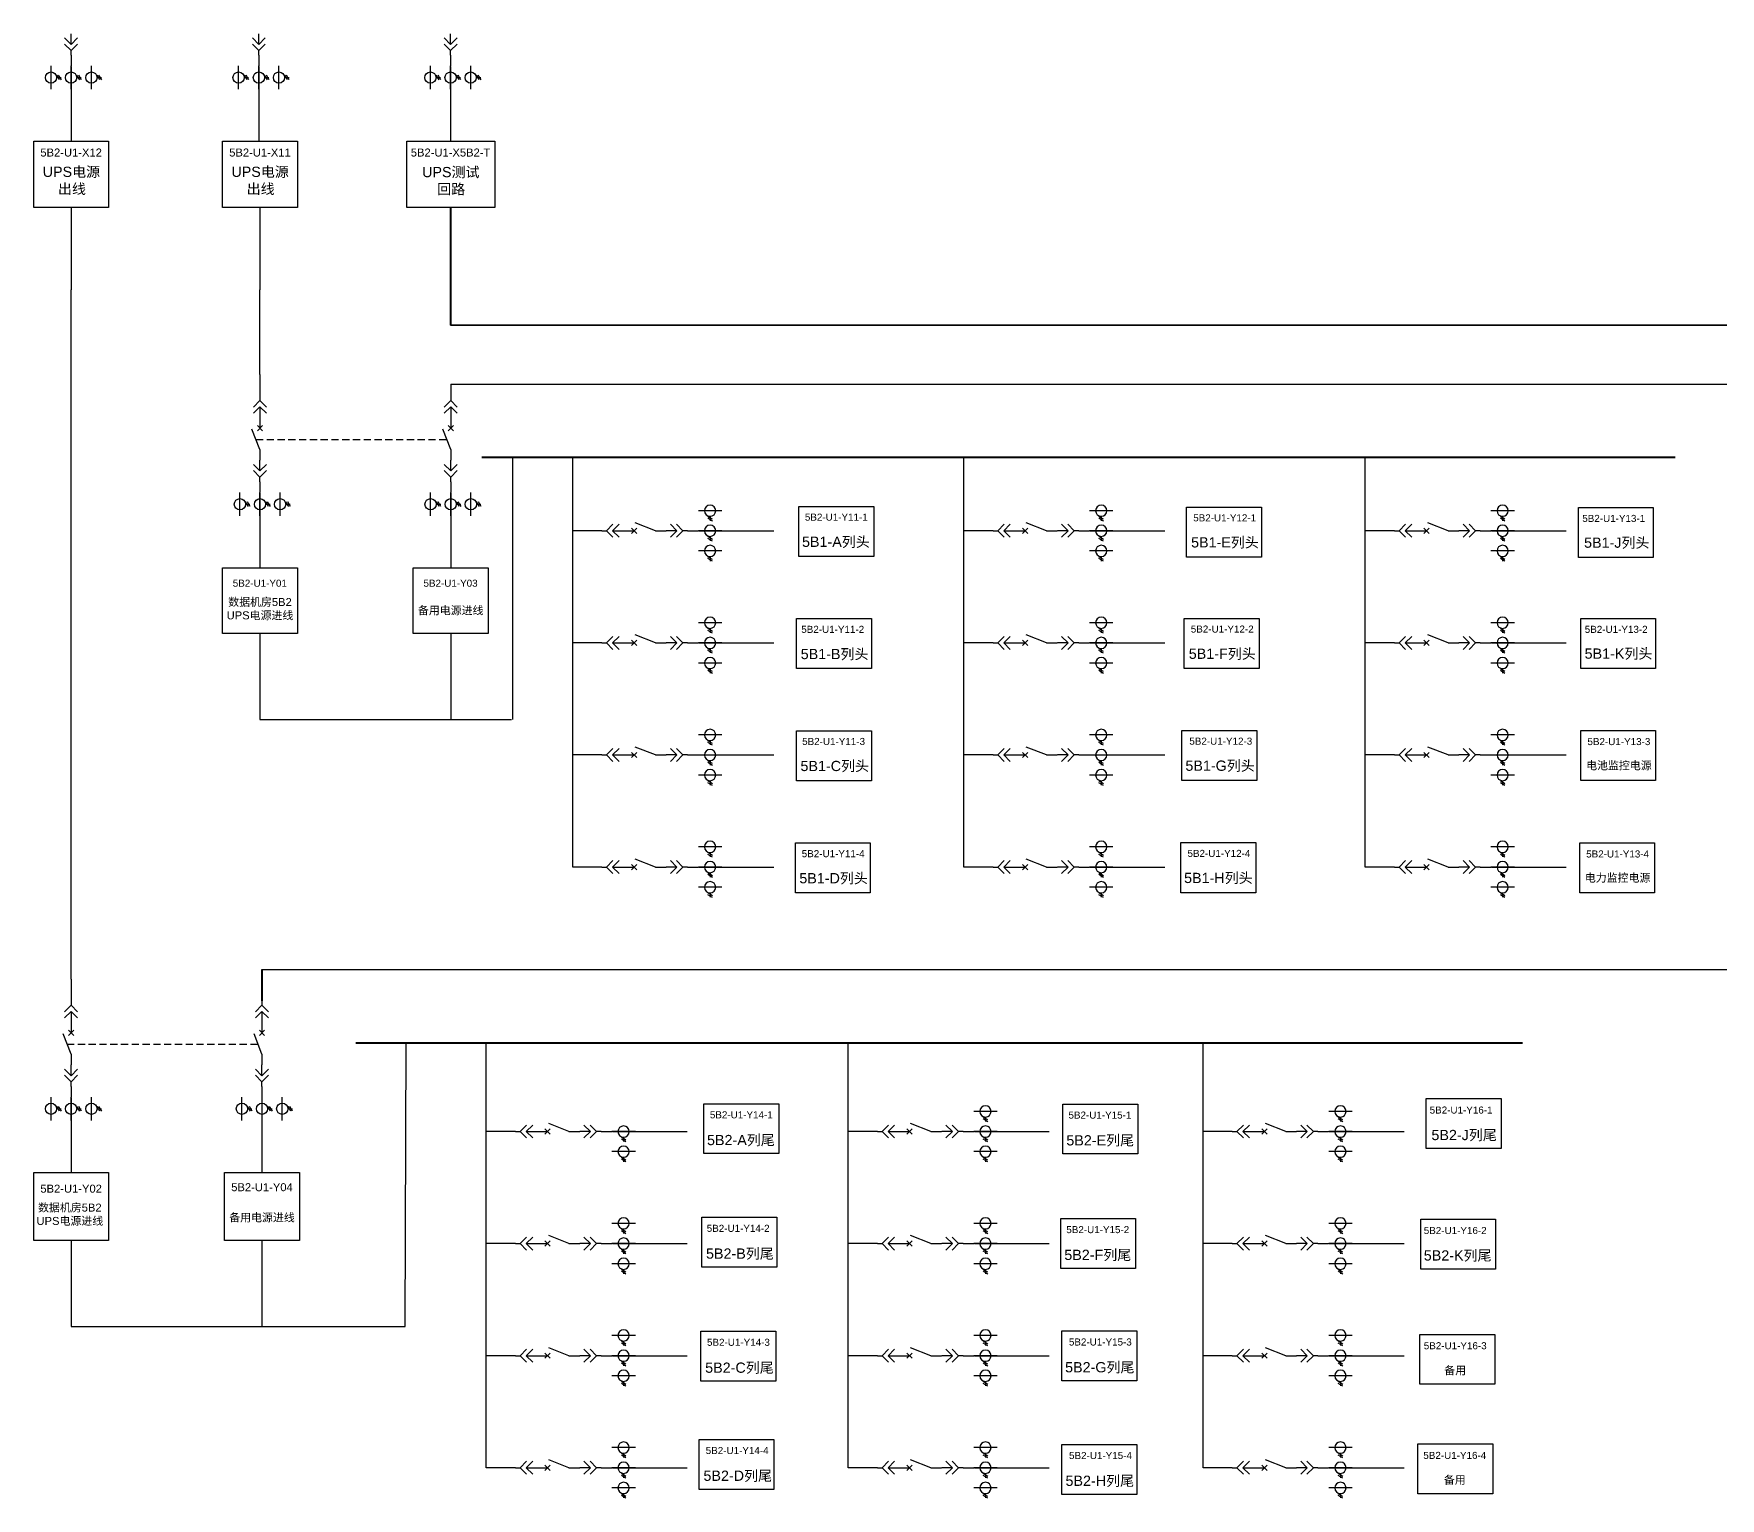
# Model space of a CAD drawing. Header units: metres. Extents: x 110 to 423, y 63 to 293.
# Drawn here: x 168.5 to 285.9, y 69.6 to 171.5 of the extents above; entities that cross this region are included whole.
import ezdxf
from ezdxf.enums import TextEntityAlignment as Align

# ---------------------------------------------------------------- set-up
doc = ezdxf.new("R2010")
doc.units = ezdxf.units.M
doc.header["$MEASUREMENT"] = 0
doc.linetypes.add('HIDDEN', pattern=[0.375, 0.25, -0.125])
doc.layers.get('0').update_dxf_attribs({"linetype": 'CONTINUOUS', "lineweight": 25})
doc.styles.add('Standard_copy2', font='arial.ttf')

# ---------------------------------------------------------------- blocks, each defined once
blk = doc.blocks.new('DYDQAA09')
at = {"color": 0}
blk.add_lwpolyline([(0, 0), (0, -3.5)], dxfattribs=at)
blk.add_lwpolyline([(0, 0), (0, -3.5)], dxfattribs=at)
blk.add_lwpolyline([(0, 0), (0, -3.5)], dxfattribs=at)
blk.add_lwpolyline([(0, 0), (0, -3.5)], dxfattribs=at)
blk.add_lwpolyline([(0, 0), (0, -3.5)], dxfattribs=at)
blk.add_lwpolyline([(0, 0), (0, -3.5)], dxfattribs=at)
blk.add_lwpolyline([(0, 0), (0, -3.5)], dxfattribs=at)
blk.add_lwpolyline([(0, 0), (0, -3.5)], dxfattribs=at)
blk.add_lwpolyline([(0, 0), (0, -3.5)], dxfattribs=at)
blk = doc.blocks.new('DYDQAA03')
at = {"color": 0}
for points in [[(0, 0), (0, -1.5)], [(-2.12, -3.62), (0, -1.5)], [(-2.12, -5.62), (0, -3.5)], [(2.12, -3.62), (0, -1.5)], [(2.12, -5.62), (0, -3.5)], [(0, -3.5), (0, -7)]]:
    blk.add_lwpolyline(points, dxfattribs=at)
blk = doc.blocks.new('DYDQAA05')
at = {"color": 0}
blk.add_lwpolyline([(0, 0), (0, -7)], dxfattribs=at)
blk = doc.blocks.new('A$C03DD39B5')
for p, q in [((417, 475), (283, 392)), ((417, 422), (283, 339)), ((350, 333), (350, 467))]:
    blk.add_line(p, q)
blk.add_lwpolyline([(700, 167), (0, 167)])
blk.add_circle((350, 167), 167)
blk = doc.blocks.new('DYDQ0201')
at = {"color": 0}
for points in [[(0.86, -0.86), (-0.86, 0.86)], [(-0.86, -0.86), (0.86, 0.86)], [(0, -7), (-2.61, -0.37)]]:
    blk.add_lwpolyline(points, dxfattribs=at)
blk = doc.blocks.new('DYDQAA04')
at = {"color": 0}
for points in [[(0, -3.5), (0, 0)], [(-2.12, -1.38), (0, -3.5)], [(-2.12, -3.38), (0, -5.5)], [(2.12, -1.38), (0, -3.5)], [(2.12, -3.38), (0, -5.5)], [(0, -7), (0, -5.5)]]:
    blk.add_lwpolyline(points, dxfattribs=at)

msp = doc.modelspace()

# ---------------------------------------------------------------- linework, layer by layer
for p, q in [((171.15, 169.21, 12810.05), (171.15, 167.57, 12810.05)), ((184.21, 169.21, 12810.05), (184.21, 167.57, 12810.05)), ((197.55, 169.21, 12810.05), (197.55, 167.57, 12810.05)), ((171.15, 167.57, 12810.05), (171.15, 164.01, 12810.05)), ((184.21, 167.57, 12810.05), (184.21, 164.01, 12810.05)), ((197.55, 167.57, 12810.05), (197.55, 164.01, 12810.05)), ((171.15, 159.39, 12810.05), (171.15, 153.67, 12810.05)), ((184.29, 159.39, 12778.56), (184.29, 153.67, 12778.56)), ((171.15, 105.69, 10043.5), (171.15, 153.67, 11426.77)), ((184.29, 147.77, 10012.01), (184.29, 153.67, 11395.29)), ((206.05, 129.1, 29527.47), (206.05, 142.03, 28835.83)), ((233.26, 129.1, 29527.47), (233.26, 142.03, 28835.83)), ((261.19, 129.1, 29527.47), (261.19, 142.03, 28835.83)), ((184.29, 139.53, 12213.22), (184.29, 137.89, 12213.22)), ((184.29, 137.89, 12213.22), (184.29, 134.33, 12213.22)), ((208.08, 136.9, 28144.19), (206.05, 136.9, 28835.83)), ((214.83, 136.9, 30345.41), (216.47, 136.9, 30345.41)), ((216.47, 136.9, 30345.41), (220.04, 136.9, 30345.41)), ((235.3, 136.9, 28144.19), (233.26, 136.9, 28835.83)), ((242.05, 136.9, 30345.41), (243.69, 136.9, 30345.41)), ((243.69, 136.9, 30345.41), (247.25, 136.9, 30345.41)), ((263.23, 136.9, 28144.19), (261.19, 136.9, 28835.83)), ((269.98, 136.9, 30345.41), (271.62, 136.9, 30345.41)), ((271.62, 136.9, 30345.41), (275.18, 136.9, 30345.41)), ((184.29, 129.75, 12213.22), (184.29, 123.77, 12684.77)), ((206.05, 121.3, 30219.11), (206.05, 129.1, 29527.47)), ((208.08, 129.1, 29527.47), (206.05, 129.1, 29527.47)), ((214.83, 129.1, 31728.68), (216.47, 129.1, 31728.68)), ((216.47, 129.1, 31728.68), (220.04, 129.1, 31728.68)), ((233.26, 121.3, 30219.11), (233.26, 129.1, 29527.47)), ((235.3, 129.1, 29527.47), (233.26, 129.1, 29527.47)), ((242.05, 129.1, 31728.68), (243.69, 129.1, 31728.68)), ((243.69, 129.1, 31728.68), (247.25, 129.1, 31728.68)), ((263.23, 129.1, 29527.47), (261.19, 129.1, 29527.47)), ((261.19, 121.3, 30219.11), (261.19, 129.1, 29527.47)), ((269.98, 129.1, 31728.68), (271.62, 129.1, 31728.68)), ((271.62, 129.1, 31728.68), (275.18, 129.1, 31728.68)), ((206.05, 113.5, 30910.75), (206.05, 121.3, 30219.11)), ((208.08, 121.3, 30219.11), (206.05, 121.3, 30219.11)), ((214.83, 121.3, 32420.32), (216.47, 121.3, 32420.32)), ((216.47, 121.3, 32420.32), (220.04, 121.3, 32420.32)), ((235.3, 121.3, 30219.11), (233.26, 121.3, 30219.11)), ((233.26, 113.5, 30910.75), (233.26, 121.3, 30219.11)), ((242.05, 121.3, 32420.32), (243.69, 121.3, 32420.32)), ((243.69, 121.3, 32420.32), (247.25, 121.3, 32420.32)), ((261.19, 113.5, 30910.75), (261.19, 121.3, 30219.11)), ((263.23, 121.3, 30219.11), (261.19, 121.3, 30219.11)), ((269.98, 121.3, 32420.32), (271.62, 121.3, 32420.32)), ((271.62, 121.3, 32420.32), (275.18, 121.3, 32420.32)), ((208.08, 113.5, 30910.75), (206.05, 113.5, 30910.75)), ((214.83, 113.5, 33111.96), (216.47, 113.5, 33111.96)), ((216.47, 113.5, 33111.96), (220.04, 113.5, 33111.96)), ((235.3, 113.5, 30910.75), (233.26, 113.5, 30910.75)), ((242.05, 113.5, 33111.96), (243.69, 113.5, 33111.96)), ((243.69, 113.5, 33111.96), (247.25, 113.5, 33111.96)), ((263.23, 113.5, 30910.75), (261.19, 113.5, 30910.75)), ((269.98, 113.5, 33111.96), (271.62, 113.5, 33111.96)), ((271.62, 113.5, 33111.96), (275.18, 113.5, 33111.96)), ((200.03, 87.3, 29527.47), (200.03, 101.27, 28835.83)), ((225.21, 87.3, 5323.86), (225.21, 101.27, 28835.83)), ((249.91, 87.3, 5323.86), (249.91, 101.27, 28835.83)), ((171.15, 97.45, 12244.71), (171.15, 95.81, 12244.71)), ((171.15, 95.81, 12244.71), (171.15, 92.25, 12244.71)), ((202.07, 95.1, 28144.19), (200.03, 95.1, 28835.83)), ((208.82, 95.1, 30345.41), (210.46, 95.1, 30345.41)), ((210.46, 95.1, 30345.41), (214.02, 95.1, 30345.41)), ((227.25, 95.1, 3940.58), (225.21, 95.1, 4632.22)), ((234, 95.1, 6141.8), (235.63, 95.1, 6141.8)), ((235.63, 95.1, 6141.8), (239.2, 95.1, 6141.8)), ((251.94, 95.1, 3940.58), (249.91, 95.1, 4632.22)), ((258.69, 95.1, 6141.8), (260.33, 95.1, 6141.8)), ((260.33, 95.1, 6141.8), (263.9, 95.1, 6141.8)), ((171.15, 87.51, 12244.71), (171.15, 81.52, 12716.26)), ((200.03, 79.5, 30219.11), (200.03, 87.3, 29527.47)), ((202.07, 87.3, 29527.47), (200.03, 87.3, 29527.47)), ((208.82, 87.3, 31728.68), (210.46, 87.3, 31728.68)), ((210.46, 87.3, 31728.68), (214.02, 87.3, 31728.68)), ((225.21, 79.5, 6015.5), (225.21, 87.3, 5323.86)), ((227.25, 87.3, 5323.86), (225.21, 87.3, 5323.86)), ((234, 87.3, 7525.07), (235.63, 87.3, 7525.07)), ((235.63, 87.3, 7525.07), (239.2, 87.3, 7525.07)), ((249.91, 79.5, 6015.5), (249.91, 87.3, 5323.86)), ((251.94, 87.3, 5323.86), (249.91, 87.3, 5323.86)), ((258.69, 87.3, 7525.07), (260.33, 87.3, 7525.07)), ((260.33, 87.3, 7525.07), (263.9, 87.3, 7525.07)), ((202.07, 79.5, 30219.11), (200.03, 79.5, 30219.11)), ((200.03, 71.7, 30910.75), (200.03, 79.5, 30219.11)), ((208.82, 79.5, 32420.32), (210.46, 79.5, 32420.32)), ((210.46, 79.5, 32420.32), (214.02, 79.5, 32420.32)), ((227.25, 79.5, 6015.5), (225.21, 79.5, 6015.5)), ((225.21, 71.7, 6707.13), (225.21, 79.5, 6015.5)), ((234, 79.5, 8216.71), (235.63, 79.5, 8216.71)), ((235.63, 79.5, 8216.71), (239.2, 79.5, 8216.71)), ((249.91, 71.7, 6707.13), (249.91, 79.5, 6015.5)), ((251.94, 79.5, 6015.5), (249.91, 79.5, 6015.5)), ((258.69, 79.5, 8216.71), (260.33, 79.5, 8216.71)), ((260.33, 79.5, 8216.71), (263.9, 79.5, 8216.71)), ((202.07, 71.7, 30910.75), (200.03, 71.7, 30910.75)), ((208.82, 71.7, 33111.96), (210.46, 71.7, 33111.96)), ((210.46, 71.7, 33111.96), (214.02, 71.7, 33111.96)), ((227.25, 71.7, 6707.13), (225.21, 71.7, 6707.13)), ((234, 71.7, 8908.35), (235.63, 71.7, 8908.35)), ((235.63, 71.7, 8908.35), (239.2, 71.7, 8908.35)), ((251.94, 71.7, 6707.13), (249.91, 71.7, 6707.13)), ((258.69, 71.7, 8908.35), (260.33, 71.7, 8908.35)), ((260.33, 71.7, 8908.35), (263.9, 71.7, 8908.35))]:
    msp.add_line(p, q)
at = {"color": 1, "lineweight": 40}
for p, q in [((197.55, 159.39, 12777.54), (197.55, 151.2, 10702.63)), ((199.72, 142.03, 28835.83), (282.76, 142.03, 28835.83)), ((190.95, 101.27, 28835.83), (272.14, 101.27, 28835.83))]:
    msp.add_line(p, q, dxfattribs=at)
at = {"color": 1, "lineweight": 35}
msp.add_line((197.55, 151.2, 10702.63), (417.13, 151.2, 10702.63), dxfattribs=at)
at = {"color": 5, "lineweight": 30}
for p, q in [((197.56, 147.11, 8989.78), (336.91, 147.11, -1949.65)), ((184.43, 106.38, 8911.79), (294.3, 106.38, -12338.18))]:
    msp.add_line(p, q, dxfattribs=at)
at = {"color": 5}
for p, q in [((197.56, 147.11, 7967.55), (197.56, 146.28, 10012.01)), ((197.56, 139.53, 12213.22), (197.56, 137.89, 12213.22)), ((197.56, 137.89, 12213.22), (197.56, 134.33, 12213.22)), ((197.56, 129.75, 12213.22), (197.56, 123.77, 12684.77)), ((184.43, 97.45, 13849.1), (184.43, 95.81, 13849.1)), ((184.43, 95.81, 13849.1), (184.43, 92.25, 13849.1)), ((184.43, 87.51, 13849.1), (184.43, 81.52, 14320.65))]:
    msp.add_line(p, q, dxfattribs=at)
at = {"linetype": 'HIDDEN', "ltscale": 2}
for p, q in [((184.01, 143.26, 10012.01), (197.29, 143.26, 10012.01)), ((170.87, 101.18, 11647.89), (184.16, 101.18, 11647.89))]:
    msp.add_line(p, q, dxfattribs=at)
at = {"lineweight": -3}
for p, q in [((201.88, 123.77, 12684.77), (201.88, 142.03, 28835.83)), ((184.29, 123.77, 12684.77), (201.8, 123.77, 12684.77)), ((194.39, 81.52, 12716.26), (194.47, 101.27, 28835.83)), ((171.15, 81.52, 12716.26), (194.39, 81.52, 12716.26))]:
    msp.add_line(p, q, dxfattribs=at)
at = {"color": 5, "lineweight": 40}
msp.add_line((184.43, 106.38, 8911.79), (184.43, 104.2, 11647.89), dxfattribs=at)
for points, elevation in [([(168.55, 164.01), (173.76, 164.01), (173.76, 159.39), (168.55, 159.39)], 12810.05), ([(181.68, 164.01), (186.89, 164.01), (186.89, 159.39), (181.68, 159.39)], 12778.56), ([(221.78, 138.59), (226.99, 138.59), (226.99, 135.12), (221.78, 135.12)], 47754.48), ([(248.76, 138.55), (253.97, 138.55), (253.97, 135.07), (248.76, 135.07)], 47754.48), ([(276.03, 138.53), (281.23, 138.53), (281.23, 135.05), (276.03, 135.05)], 47754.48), ([(181.68, 134.33), (186.89, 134.33), (186.89, 129.75), (181.68, 129.75)], 12213.22), ([(221.63, 130.79), (226.84, 130.79), (226.84, 127.31), (221.63, 127.31)], 47754.48), ([(248.6, 130.81), (253.81, 130.81), (253.81, 127.33), (248.6, 127.33)], 47754.48), ([(276.18, 130.81), (281.39, 130.81), (281.39, 127.33), (276.18, 127.33)], 47754.48), ([(221.63, 122.99), (226.84, 122.99), (226.84, 119.51), (221.63, 119.51)], 47754.48), ([(248.44, 123.01), (253.65, 123.01), (253.65, 119.53), (248.44, 119.53)], 47754.48), ([(276.18, 123.01), (281.39, 123.01), (281.39, 119.53), (276.18, 119.53)], 47754.48), ([(221.54, 115.18), (226.75, 115.18), (226.75, 111.7), (221.54, 111.7)], 47754.48), ([(248.36, 115.2), (253.57, 115.2), (253.57, 111.72), (248.36, 111.72)], 47754.48), ([(276.11, 115.18), (281.32, 115.18), (281.32, 111.7), (276.11, 111.7)], 47754.48), ([(215.17, 97.03), (220.38, 97.03), (220.38, 93.56), (215.17, 93.56)], 6110.31), ([(240.15, 97.01), (245.36, 97.01), (245.36, 93.54), (240.15, 93.54)], 44986.89), ([(265.44, 97.39), (270.65, 97.39), (270.65, 93.91), (265.44, 93.91)], 44986.89), ([(168.55, 92.25), (173.76, 92.25), (173.76, 87.51), (168.55, 87.51)], 12244.71), ([(215.03, 89.13), (220.24, 89.13), (220.24, 85.66), (215.03, 85.66)], 6110.31), ([(240, 89.04), (245.21, 89.04), (245.21, 85.57), (240, 85.57)], 44986.89), ([(265.06, 89.01), (270.26, 89.01), (270.26, 85.53), (265.06, 85.53)], 44986.89), ([(214.96, 81.2), (220.17, 81.2), (220.17, 77.72), (214.96, 77.72)], 44986.89), ([(240.08, 81.22), (245.29, 81.22), (245.29, 77.74), (240.08, 77.74)], 44986.89), ([(265, 80.98), (270.21, 80.98), (270.21, 77.51), (265, 77.51)], 44986.89), ([(214.85, 73.67), (220.05, 73.67), (220.05, 70.19), (214.85, 70.19)], 44986.89), ([(240.08, 73.32), (245.29, 73.32), (245.29, 69.85), (240.08, 69.85)], 44986.89), ([(264.85, 73.36), (270.06, 73.36), (270.06, 69.88), (264.85, 69.88)], 44986.89)]:
    msp.add_lwpolyline(points, close=True, dxfattribs=dict(elevation=elevation))
at = {"color": 1, "elevation": 12777.54}
msp.add_lwpolyline([(194.51, 164.01), (200.63, 164.01), (200.63, 159.39), (194.51, 159.39)], close=True, dxfattribs=at)
at = {"color": 5}
for points, elevation in [([(194.95, 134.33), (200.16, 134.33), (200.16, 129.75), (194.95, 129.75)], 12213.22), ([(181.83, 92.25), (187.04, 92.25), (187.04, 87.51), (181.83, 87.51)], 13849.1)]:
    msp.add_lwpolyline(points, close=True, dxfattribs=dict(at, elevation=elevation))

# ---------------------------------------------------------------- block references
at = {"xscale": 0.2128954749704126, "yscale": 0.2128954749704126, "zscale": 0.2128954749704126}
for name, p in [('DYDQAA04', (171.15, 171.49, 10608.84)), ('DYDQAA04', (184.21, 171.49, 10608.84)), ('DYDQAA04', (197.55, 171.49, 10608.84)), ('DYDQAA09', (171.15, 170, 10608.84)), ('DYDQAA09', (184.21, 170, 10608.84)), ('DYDQAA09', (197.55, 170, 10608.84)), ('DYDQAA05', (184.29, 147.77, 10012.01)), ('DYDQAA03', (184.29, 146.28, 10012.01)), ('DYDQAA09', (184.29, 144.79, 10012.01)), ('DYDQ0201', (184.29, 144.05, 10012.01)), ('DYDQAA09', (184.29, 142.56, 10012.01)), ('DYDQAA04', (184.29, 141.81, 10012.01)), ('DYDQAA09', (184.29, 140.32, 10012.01)), ('DYDQAA05', (171.15, 105.69, 10043.5)), ('DYDQAA03', (171.15, 104.2, 10043.5)), ('DYDQ0201', (171.15, 101.97, 10043.5)), ('DYDQAA09', (171.15, 102.71, 10043.5)), ('DYDQAA09', (171.15, 100.48, 10043.5)), ('DYDQAA04', (171.15, 99.73, 10043.5)), ('DYDQAA09', (171.15, 98.24, 10043.5))]:
    msp.add_blockref(name, p, dxfattribs=at)
for name, p, xscale, yscale, zscale, rotation in [('A$C03DD39B5', (169.36, 169.26, 12810.05), 0.002338875, 0.002338875, 0.002338875, 270), ('A$C03DD39B5', (170.76, 169.26, 12810.05), 0.002338875, 0.002338875, 0.002338875, 270), ('A$C03DD39B5', (172.17, 169.26, 12810.05), 0.002338875, 0.002338875, 0.002338875, 270), ('A$C03DD39B5', (182.41, 169.26, 12810.05), 0.002338875, 0.002338875, 0.002338875, 270), ('A$C03DD39B5', (183.82, 169.26, 12810.05), 0.002338875, 0.002338875, 0.002338875, 270), ('A$C03DD39B5', (185.22, 169.26, 12810.05), 0.002338875, 0.002338875, 0.002338875, 270), ('A$C03DD39B5', (195.76, 169.26, 12810.05), 0.002338875, 0.002338875, 0.002338875, 270), ('A$C03DD39B5', (197.16, 169.26, 12810.05), 0.002338875, 0.002338875, 0.002338875, 270), ('A$C03DD39B5', (198.56, 169.26, 12810.05), 0.002338875, 0.002338875, 0.002338875, 270), ('A$C03DD39B5', (182.5, 139.57, 12213.22), 0.002338875, 0.002338875, 0.002338875, 270), ('A$C03DD39B5', (183.9, 139.57, 12213.22), 0.002338875, 0.002338875, 0.002338875, 270), ('A$C03DD39B5', (185.3, 139.57, 12213.22), 0.002338875, 0.002338875, 0.002338875, 270), ('A$C03DD39B5', (214.79, 138.69, 30345.41), -0.002338875, 0.002338875, 0.002338875, 180), ('A$C03DD39B5', (242, 138.69, 30345.41), -0.002338875, 0.002338875, 0.002338875, 180), ('A$C03DD39B5', (269.93, 138.69, 30345.41), -0.002338875, 0.002338875, 0.002338875, 180), ('DYDQAA03', (208.08, 136.9, 28144.19), -0.2128954749704126, 0.2128954749704126, 0.2128954749704126, 90), ('DYDQ0201', (210.32, 136.9, 28144.19), -0.2128954749704126, 0.2128954749704126, 0.2128954749704126, 90), ('DYDQAA04', (212.55, 136.9, 28144.19), -0.2128954749704126, 0.2128954749704126, 0.2128954749704126, 90), ('DYDQAA03', (235.3, 136.9, 28144.19), -0.2128954749704126, 0.2128954749704126, 0.2128954749704126, 90), ('DYDQ0201', (237.53, 136.9, 28144.19), -0.2128954749704126, 0.2128954749704126, 0.2128954749704126, 90), ('DYDQAA04', (239.77, 136.9, 28144.19), -0.2128954749704126, 0.2128954749704126, 0.2128954749704126, 90), ('DYDQAA03', (263.23, 136.9, 28144.19), -0.2128954749704126, 0.2128954749704126, 0.2128954749704126, 90), ('DYDQ0201', (265.46, 136.9, 28144.19), -0.2128954749704126, 0.2128954749704126, 0.2128954749704126, 90), ('DYDQAA04', (267.7, 136.9, 28144.19), -0.2128954749704126, 0.2128954749704126, 0.2128954749704126, 90), ('DYDQAA09', (209.57, 136.9, 28144.19), -0.2128954749704126, 0.2128954749704126, 0.2128954749704126, 90), ('DYDQAA09', (211.81, 136.9, 28144.19), -0.2128954749704126, 0.2128954749704126, 0.2128954749704126, 90), ('DYDQAA09', (214.04, 136.9, 28144.19), -0.2128954749704126, 0.2128954749704126, 0.2128954749704126, 90), ('A$C03DD39B5', (214.79, 137.29, 30345.41), -0.002338875, 0.002338875, 0.002338875, 180), ('DYDQAA09', (236.79, 136.9, 28144.19), -0.2128954749704126, 0.2128954749704126, 0.2128954749704126, 90), ('DYDQAA09', (239.02, 136.9, 28144.19), -0.2128954749704126, 0.2128954749704126, 0.2128954749704126, 90), ('DYDQAA09', (241.26, 136.9, 28144.19), -0.2128954749704126, 0.2128954749704126, 0.2128954749704126, 90), ('A$C03DD39B5', (242, 137.29, 30345.41), -0.002338875, 0.002338875, 0.002338875, 180), ('DYDQAA09', (264.72, 136.9, 28144.19), -0.2128954749704126, 0.2128954749704126, 0.2128954749704126, 90), ('DYDQAA09', (266.95, 136.9, 28144.19), -0.2128954749704126, 0.2128954749704126, 0.2128954749704126, 90), ('DYDQAA09', (269.19, 136.9, 28144.19), -0.2128954749704126, 0.2128954749704126, 0.2128954749704126, 90), ('A$C03DD39B5', (269.93, 137.29, 30345.41), -0.002338875, 0.002338875, 0.002338875, 180), ('A$C03DD39B5', (214.79, 135.89, 30345.41), -0.002338875, 0.002338875, 0.002338875, 180), ('A$C03DD39B5', (242, 135.89, 30345.41), -0.002338875, 0.002338875, 0.002338875, 180), ('A$C03DD39B5', (269.93, 135.89, 30345.41), -0.002338875, 0.002338875, 0.002338875, 180), ('A$C03DD39B5', (214.79, 130.89, 31728.68), -0.002338875, 0.002338875, 0.002338875, 180), ('A$C03DD39B5', (242, 130.89, 31728.68), -0.002338875, 0.002338875, 0.002338875, 180), ('A$C03DD39B5', (269.93, 130.89, 31728.68), -0.002338875, 0.002338875, 0.002338875, 180), ('DYDQAA03', (208.08, 129.1, 29527.47), -0.2128954749704126, 0.2128954749704126, 0.2128954749704126, 90), ('DYDQAA09', (209.57, 129.1, 29527.47), -0.2128954749704126, 0.2128954749704126, 0.2128954749704126, 90), ('DYDQ0201', (210.32, 129.1, 29527.47), -0.2128954749704126, 0.2128954749704126, 0.2128954749704126, 90), ('DYDQAA09', (211.81, 129.1, 29527.47), -0.2128954749704126, 0.2128954749704126, 0.2128954749704126, 90), ('DYDQAA04', (212.55, 129.1, 29527.47), -0.2128954749704126, 0.2128954749704126, 0.2128954749704126, 90), ('DYDQAA09', (214.04, 129.1, 29527.47), -0.2128954749704126, 0.2128954749704126, 0.2128954749704126, 90), ('A$C03DD39B5', (214.79, 129.49, 31728.68), -0.002338875, 0.002338875, 0.002338875, 180), ('DYDQAA03', (235.3, 129.1, 29527.47), -0.2128954749704126, 0.2128954749704126, 0.2128954749704126, 90), ('DYDQAA09', (236.79, 129.1, 29527.47), -0.2128954749704126, 0.2128954749704126, 0.2128954749704126, 90), ('DYDQ0201', (237.53, 129.1, 29527.47), -0.2128954749704126, 0.2128954749704126, 0.2128954749704126, 90), ('DYDQAA09', (239.02, 129.1, 29527.47), -0.2128954749704126, 0.2128954749704126, 0.2128954749704126, 90), ('DYDQAA04', (239.77, 129.1, 29527.47), -0.2128954749704126, 0.2128954749704126, 0.2128954749704126, 90), ('DYDQAA09', (241.26, 129.1, 29527.47), -0.2128954749704126, 0.2128954749704126, 0.2128954749704126, 90), ('A$C03DD39B5', (242, 129.49, 31728.68), -0.002338875, 0.002338875, 0.002338875, 180), ('DYDQAA03', (263.23, 129.1, 29527.47), -0.2128954749704126, 0.2128954749704126, 0.2128954749704126, 90), ('DYDQAA09', (264.72, 129.1, 29527.47), -0.2128954749704126, 0.2128954749704126, 0.2128954749704126, 90), ('DYDQ0201', (265.46, 129.1, 29527.47), -0.2128954749704126, 0.2128954749704126, 0.2128954749704126, 90), ('DYDQAA09', (266.95, 129.1, 29527.47), -0.2128954749704126, 0.2128954749704126, 0.2128954749704126, 90), ('DYDQAA04', (267.7, 129.1, 29527.47), -0.2128954749704126, 0.2128954749704126, 0.2128954749704126, 90), ('DYDQAA09', (269.19, 129.1, 29527.47), -0.2128954749704126, 0.2128954749704126, 0.2128954749704126, 90), ('A$C03DD39B5', (269.93, 129.49, 31728.68), -0.002338875, 0.002338875, 0.002338875, 180), ('A$C03DD39B5', (214.79, 128.09, 31728.68), -0.002338875, 0.002338875, 0.002338875, 180), ('A$C03DD39B5', (242, 128.09, 31728.68), -0.002338875, 0.002338875, 0.002338875, 180), ('A$C03DD39B5', (269.93, 128.09, 31728.68), -0.002338875, 0.002338875, 0.002338875, 180), ('A$C03DD39B5', (214.79, 123.09, 32420.32), -0.002338875, 0.002338875, 0.002338875, 180), ('A$C03DD39B5', (242, 123.09, 32420.32), -0.002338875, 0.002338875, 0.002338875, 180), ('A$C03DD39B5', (269.93, 123.09, 32420.32), -0.002338875, 0.002338875, 0.002338875, 180), ('DYDQAA03', (208.08, 121.3, 30219.11), -0.2128954749704126, 0.2128954749704126, 0.2128954749704126, 90), ('DYDQAA09', (209.57, 121.3, 30219.11), -0.2128954749704126, 0.2128954749704126, 0.2128954749704126, 90), ('DYDQ0201', (210.32, 121.3, 30219.11), -0.2128954749704126, 0.2128954749704126, 0.2128954749704126, 90), ('DYDQAA09', (211.81, 121.3, 30219.11), -0.2128954749704126, 0.2128954749704126, 0.2128954749704126, 90), ('DYDQAA04', (212.55, 121.3, 30219.11), -0.2128954749704126, 0.2128954749704126, 0.2128954749704126, 90), ('DYDQAA09', (214.04, 121.3, 30219.11), -0.2128954749704126, 0.2128954749704126, 0.2128954749704126, 90), ('A$C03DD39B5', (214.79, 121.69, 32420.32), -0.002338875, 0.002338875, 0.002338875, 180), ('DYDQAA03', (235.3, 121.3, 30219.11), -0.2128954749704126, 0.2128954749704126, 0.2128954749704126, 90), ('DYDQAA09', (236.79, 121.3, 30219.11), -0.2128954749704126, 0.2128954749704126, 0.2128954749704126, 90), ('DYDQ0201', (237.53, 121.3, 30219.11), -0.2128954749704126, 0.2128954749704126, 0.2128954749704126, 90), ('DYDQAA09', (239.02, 121.3, 30219.11), -0.2128954749704126, 0.2128954749704126, 0.2128954749704126, 90), ('DYDQAA04', (239.77, 121.3, 30219.11), -0.2128954749704126, 0.2128954749704126, 0.2128954749704126, 90), ('DYDQAA09', (241.26, 121.3, 30219.11), -0.2128954749704126, 0.2128954749704126, 0.2128954749704126, 90), ('A$C03DD39B5', (242, 121.69, 32420.32), -0.002338875, 0.002338875, 0.002338875, 180), ('DYDQAA03', (263.23, 121.3, 30219.11), -0.2128954749704126, 0.2128954749704126, 0.2128954749704126, 90), ('DYDQAA09', (264.72, 121.3, 30219.11), -0.2128954749704126, 0.2128954749704126, 0.2128954749704126, 90), ('DYDQ0201', (265.46, 121.3, 30219.11), -0.2128954749704126, 0.2128954749704126, 0.2128954749704126, 90), ('DYDQAA09', (266.95, 121.3, 30219.11), -0.2128954749704126, 0.2128954749704126, 0.2128954749704126, 90), ('DYDQAA04', (267.7, 121.3, 30219.11), -0.2128954749704126, 0.2128954749704126, 0.2128954749704126, 90), ('DYDQAA09', (269.19, 121.3, 30219.11), -0.2128954749704126, 0.2128954749704126, 0.2128954749704126, 90), ('A$C03DD39B5', (269.93, 121.69, 32420.32), -0.002338875, 0.002338875, 0.002338875, 180), ('A$C03DD39B5', (214.79, 120.29, 32420.32), -0.002338875, 0.002338875, 0.002338875, 180), ('A$C03DD39B5', (242, 120.29, 32420.32), -0.002338875, 0.002338875, 0.002338875, 180), ('A$C03DD39B5', (269.93, 120.29, 32420.32), -0.002338875, 0.002338875, 0.002338875, 180), ('A$C03DD39B5', (214.79, 115.3, 33111.96), -0.002338875, 0.002338875, 0.002338875, 180), ('A$C03DD39B5', (242, 115.3, 33111.96), -0.002338875, 0.002338875, 0.002338875, 180), ('A$C03DD39B5', (269.93, 115.3, 33111.96), -0.002338875, 0.002338875, 0.002338875, 180), ('DYDQAA03', (208.08, 113.5, 30910.75), -0.2128954749704126, 0.2128954749704126, 0.2128954749704126, 90), ('DYDQ0201', (210.32, 113.5, 30910.75), -0.2128954749704126, 0.2128954749704126, 0.2128954749704126, 90), ('DYDQAA04', (212.55, 113.5, 30910.75), -0.2128954749704126, 0.2128954749704126, 0.2128954749704126, 90), ('A$C03DD39B5', (214.79, 113.89, 33111.96), -0.002338875, 0.002338875, 0.002338875, 180), ('DYDQAA03', (235.3, 113.5, 30910.75), -0.2128954749704126, 0.2128954749704126, 0.2128954749704126, 90), ('DYDQ0201', (237.53, 113.5, 30910.75), -0.2128954749704126, 0.2128954749704126, 0.2128954749704126, 90), ('DYDQAA04', (239.77, 113.5, 30910.75), -0.2128954749704126, 0.2128954749704126, 0.2128954749704126, 90), ('A$C03DD39B5', (242, 113.89, 33111.96), -0.002338875, 0.002338875, 0.002338875, 180), ('DYDQAA03', (263.23, 113.5, 30910.75), -0.2128954749704126, 0.2128954749704126, 0.2128954749704126, 90), ('DYDQ0201', (265.46, 113.5, 30910.75), -0.2128954749704126, 0.2128954749704126, 0.2128954749704126, 90), ('DYDQAA04', (267.7, 113.5, 30910.75), -0.2128954749704126, 0.2128954749704126, 0.2128954749704126, 90), ('A$C03DD39B5', (269.93, 113.89, 33111.96), -0.002338875, 0.002338875, 0.002338875, 180), ('DYDQAA09', (209.57, 113.5, 30910.75), -0.2128954749704126, 0.2128954749704126, 0.2128954749704126, 90), ('DYDQAA09', (211.81, 113.5, 30910.75), -0.2128954749704126, 0.2128954749704126, 0.2128954749704126, 90), ('DYDQAA09', (214.04, 113.5, 30910.75), -0.2128954749704126, 0.2128954749704126, 0.2128954749704126, 90), ('DYDQAA09', (236.79, 113.5, 30910.75), -0.2128954749704126, 0.2128954749704126, 0.2128954749704126, 90), ('DYDQAA09', (239.02, 113.5, 30910.75), -0.2128954749704126, 0.2128954749704126, 0.2128954749704126, 90), ('DYDQAA09', (241.26, 113.5, 30910.75), -0.2128954749704126, 0.2128954749704126, 0.2128954749704126, 90), ('DYDQAA09', (264.72, 113.5, 30910.75), -0.2128954749704126, 0.2128954749704126, 0.2128954749704126, 90), ('DYDQAA09', (266.95, 113.5, 30910.75), -0.2128954749704126, 0.2128954749704126, 0.2128954749704126, 90), ('DYDQAA09', (269.19, 113.5, 30910.75), -0.2128954749704126, 0.2128954749704126, 0.2128954749704126, 90), ('A$C03DD39B5', (214.79, 112.49, 33111.96), -0.002338875, 0.002338875, 0.002338875, 180), ('A$C03DD39B5', (242, 112.49, 33111.96), -0.002338875, 0.002338875, 0.002338875, 180), ('A$C03DD39B5', (269.93, 112.49, 33111.96), -0.002338875, 0.002338875, 0.002338875, 180), ('A$C03DD39B5', (169.36, 97.5, 12244.71), 0.002338875, 0.002338875, 0.002338875, 270), ('A$C03DD39B5', (170.76, 97.5, 12244.71), 0.002338875, 0.002338875, 0.002338875, 270), ('A$C03DD39B5', (172.17, 97.5, 12244.71), 0.002338875, 0.002338875, 0.002338875, 270), ('A$C03DD39B5', (233.95, 96.89, 6141.8), -0.002338875, 0.002338875, 0.002338875, 180), ('A$C03DD39B5', (258.65, 96.89, 6141.8), -0.002338875, 0.002338875, 0.002338875, 180), ('DYDQAA03', (202.07, 95.1, 28144.19), -0.2128954749704126, 0.2128954749704126, 0.2128954749704126, 90), ('DYDQAA09', (203.56, 95.1, 28144.19), -0.2128954749704126, 0.2128954749704126, 0.2128954749704126, 90), ('DYDQ0201', (204.3, 95.1, 28144.19), -0.2128954749704126, 0.2128954749704126, 0.2128954749704126, 90), ('DYDQAA09', (205.79, 95.1, 28144.19), -0.2128954749704126, 0.2128954749704126, 0.2128954749704126, 90), ('DYDQAA04', (206.54, 95.1, 28144.19), -0.2128954749704126, 0.2128954749704126, 0.2128954749704126, 90), ('DYDQAA09', (208.03, 95.1, 28144.19), -0.2128954749704126, 0.2128954749704126, 0.2128954749704126, 90), ('A$C03DD39B5', (208.77, 95.49, 30345.41), -0.002338875, 0.002338875, 0.002338875, 180), ('DYDQAA03', (227.25, 95.1, 3940.58), -0.2128954749704126, 0.2128954749704126, 0.2128954749704126, 90), ('DYDQAA09', (228.74, 95.1, 3940.58), -0.2128954749704126, 0.2128954749704126, 0.2128954749704126, 90), ('DYDQ0201', (229.48, 95.1, 3940.58), -0.2128954749704126, 0.2128954749704126, 0.2128954749704126, 90), ('DYDQAA09', (230.97, 95.1, 3940.58), -0.2128954749704126, 0.2128954749704126, 0.2128954749704126, 90), ('DYDQAA04', (231.72, 95.1, 3940.58), -0.2128954749704126, 0.2128954749704126, 0.2128954749704126, 90), ('DYDQAA09', (233.21, 95.1, 3940.58), -0.2128954749704126, 0.2128954749704126, 0.2128954749704126, 90), ('A$C03DD39B5', (233.95, 95.49, 6141.8), -0.002338875, 0.002338875, 0.002338875, 180), ('DYDQAA03', (251.94, 95.1, 3940.58), -0.2128954749704126, 0.2128954749704126, 0.2128954749704126, 90), ('DYDQAA09', (253.43, 95.1, 3940.58), -0.2128954749704126, 0.2128954749704126, 0.2128954749704126, 90), ('DYDQ0201', (254.18, 95.1, 3940.58), -0.2128954749704126, 0.2128954749704126, 0.2128954749704126, 90), ('DYDQAA09', (255.67, 95.1, 3940.58), -0.2128954749704126, 0.2128954749704126, 0.2128954749704126, 90), ('DYDQAA04', (256.41, 95.1, 3940.58), -0.2128954749704126, 0.2128954749704126, 0.2128954749704126, 90), ('DYDQAA09', (257.9, 95.1, 3940.58), -0.2128954749704126, 0.2128954749704126, 0.2128954749704126, 90), ('A$C03DD39B5', (258.65, 95.49, 6141.8), -0.002338875, 0.002338875, 0.002338875, 180), ('A$C03DD39B5', (208.77, 94.09, 30345.41), -0.002338875, 0.002338875, 0.002338875, 180), ('A$C03DD39B5', (233.95, 94.09, 6141.8), -0.002338875, 0.002338875, 0.002338875, 180), ('A$C03DD39B5', (258.65, 94.09, 6141.8), -0.002338875, 0.002338875, 0.002338875, 180), ('A$C03DD39B5', (208.77, 89.1, 31728.68), -0.002338875, 0.002338875, 0.002338875, 180), ('A$C03DD39B5', (233.95, 89.1, 7525.07), -0.002338875, 0.002338875, 0.002338875, 180), ('A$C03DD39B5', (258.65, 89.1, 7525.07), -0.002338875, 0.002338875, 0.002338875, 180), ('DYDQAA03', (202.07, 87.3, 29527.47), -0.2128954749704126, 0.2128954749704126, 0.2128954749704126, 90), ('DYDQAA09', (203.56, 87.3, 29527.47), -0.2128954749704126, 0.2128954749704126, 0.2128954749704126, 90), ('DYDQ0201', (204.3, 87.3, 29527.47), -0.2128954749704126, 0.2128954749704126, 0.2128954749704126, 90), ('DYDQAA09', (205.79, 87.3, 29527.47), -0.2128954749704126, 0.2128954749704126, 0.2128954749704126, 90), ('DYDQAA04', (206.54, 87.3, 29527.47), -0.2128954749704126, 0.2128954749704126, 0.2128954749704126, 90), ('DYDQAA09', (208.03, 87.3, 29527.47), -0.2128954749704126, 0.2128954749704126, 0.2128954749704126, 90), ('A$C03DD39B5', (208.77, 87.69, 31728.68), -0.002338875, 0.002338875, 0.002338875, 180), ('DYDQAA03', (227.25, 87.3, 5323.86), -0.2128954749704126, 0.2128954749704126, 0.2128954749704126, 90), ('DYDQAA09', (228.74, 87.3, 5323.86), -0.2128954749704126, 0.2128954749704126, 0.2128954749704126, 90), ('DYDQ0201', (229.48, 87.3, 5323.86), -0.2128954749704126, 0.2128954749704126, 0.2128954749704126, 90), ('DYDQAA09', (230.97, 87.3, 5323.86), -0.2128954749704126, 0.2128954749704126, 0.2128954749704126, 90), ('DYDQAA04', (231.72, 87.3, 5323.86), -0.2128954749704126, 0.2128954749704126, 0.2128954749704126, 90), ('DYDQAA09', (233.21, 87.3, 5323.86), -0.2128954749704126, 0.2128954749704126, 0.2128954749704126, 90), ('A$C03DD39B5', (233.95, 87.69, 7525.07), -0.002338875, 0.002338875, 0.002338875, 180), ('DYDQAA03', (251.94, 87.3, 5323.86), -0.2128954749704126, 0.2128954749704126, 0.2128954749704126, 90), ('DYDQAA09', (253.43, 87.3, 5323.86), -0.2128954749704126, 0.2128954749704126, 0.2128954749704126, 90), ('DYDQ0201', (254.18, 87.3, 5323.86), -0.2128954749704126, 0.2128954749704126, 0.2128954749704126, 90), ('DYDQAA09', (255.67, 87.3, 5323.86), -0.2128954749704126, 0.2128954749704126, 0.2128954749704126, 90), ('DYDQAA04', (256.41, 87.3, 5323.86), -0.2128954749704126, 0.2128954749704126, 0.2128954749704126, 90), ('DYDQAA09', (257.9, 87.3, 5323.86), -0.2128954749704126, 0.2128954749704126, 0.2128954749704126, 90), ('A$C03DD39B5', (258.65, 87.69, 7525.07), -0.002338875, 0.002338875, 0.002338875, 180), ('A$C03DD39B5', (208.77, 86.29, 31728.68), -0.002338875, 0.002338875, 0.002338875, 180), ('A$C03DD39B5', (233.95, 86.29, 7525.07), -0.002338875, 0.002338875, 0.002338875, 180), ('A$C03DD39B5', (258.65, 86.29, 7525.07), -0.002338875, 0.002338875, 0.002338875, 180), ('A$C03DD39B5', (208.77, 81.3, 32420.32), -0.002338875, 0.002338875, 0.002338875, 180), ('A$C03DD39B5', (233.95, 81.3, 8216.71), -0.002338875, 0.002338875, 0.002338875, 180), ('A$C03DD39B5', (258.65, 81.3, 8216.71), -0.002338875, 0.002338875, 0.002338875, 180), ('DYDQAA03', (202.07, 79.5, 30219.11), -0.2128954749704126, 0.2128954749704126, 0.2128954749704126, 90), ('DYDQ0201', (204.3, 79.5, 30219.11), -0.2128954749704126, 0.2128954749704126, 0.2128954749704126, 90), ('DYDQAA04', (206.54, 79.5, 30219.11), -0.2128954749704126, 0.2128954749704126, 0.2128954749704126, 90), ('A$C03DD39B5', (208.77, 79.89, 32420.32), -0.002338875, 0.002338875, 0.002338875, 180), ('DYDQAA03', (227.25, 79.5, 6015.5), -0.2128954749704126, 0.2128954749704126, 0.2128954749704126, 90), ('DYDQ0201', (229.48, 79.5, 6015.5), -0.2128954749704126, 0.2128954749704126, 0.2128954749704126, 90), ('DYDQAA04', (231.72, 79.5, 6015.5), -0.2128954749704126, 0.2128954749704126, 0.2128954749704126, 90), ('A$C03DD39B5', (233.95, 79.89, 8216.71), -0.002338875, 0.002338875, 0.002338875, 180), ('DYDQAA03', (251.94, 79.5, 6015.5), -0.2128954749704126, 0.2128954749704126, 0.2128954749704126, 90), ('DYDQ0201', (254.18, 79.5, 6015.5), -0.2128954749704126, 0.2128954749704126, 0.2128954749704126, 90), ('DYDQAA04', (256.41, 79.5, 6015.5), -0.2128954749704126, 0.2128954749704126, 0.2128954749704126, 90), ('A$C03DD39B5', (258.65, 79.89, 8216.71), -0.002338875, 0.002338875, 0.002338875, 180), ('DYDQAA09', (203.56, 79.5, 30219.11), -0.2128954749704126, 0.2128954749704126, 0.2128954749704126, 90), ('DYDQAA09', (205.79, 79.5, 30219.11), -0.2128954749704126, 0.2128954749704126, 0.2128954749704126, 90), ('DYDQAA09', (208.03, 79.5, 30219.11), -0.2128954749704126, 0.2128954749704126, 0.2128954749704126, 90), ('DYDQAA09', (228.74, 79.5, 6015.5), -0.2128954749704126, 0.2128954749704126, 0.2128954749704126, 90), ('DYDQAA09', (230.97, 79.5, 6015.5), -0.2128954749704126, 0.2128954749704126, 0.2128954749704126, 90), ('DYDQAA09', (233.21, 79.5, 6015.5), -0.2128954749704126, 0.2128954749704126, 0.2128954749704126, 90), ('DYDQAA09', (253.43, 79.5, 6015.5), -0.2128954749704126, 0.2128954749704126, 0.2128954749704126, 90), ('DYDQAA09', (255.67, 79.5, 6015.5), -0.2128954749704126, 0.2128954749704126, 0.2128954749704126, 90), ('DYDQAA09', (257.9, 79.5, 6015.5), -0.2128954749704126, 0.2128954749704126, 0.2128954749704126, 90), ('A$C03DD39B5', (208.77, 78.49, 32420.32), -0.002338875, 0.002338875, 0.002338875, 180), ('A$C03DD39B5', (233.95, 78.49, 8216.71), -0.002338875, 0.002338875, 0.002338875, 180), ('A$C03DD39B5', (258.65, 78.49, 8216.71), -0.002338875, 0.002338875, 0.002338875, 180), ('A$C03DD39B5', (208.77, 73.5, 33111.96), -0.002338875, 0.002338875, 0.002338875, 180), ('A$C03DD39B5', (233.95, 73.5, 8908.35), -0.002338875, 0.002338875, 0.002338875, 180), ('A$C03DD39B5', (258.65, 73.5, 8908.35), -0.002338875, 0.002338875, 0.002338875, 180), ('DYDQAA03', (202.07, 71.7, 30910.75), -0.2128954749704126, 0.2128954749704126, 0.2128954749704126, 90), ('DYDQAA09', (203.56, 71.7, 30910.75), -0.2128954749704126, 0.2128954749704126, 0.2128954749704126, 90), ('DYDQ0201', (204.3, 71.7, 30910.75), -0.2128954749704126, 0.2128954749704126, 0.2128954749704126, 90), ('DYDQAA09', (205.79, 71.7, 30910.75), -0.2128954749704126, 0.2128954749704126, 0.2128954749704126, 90), ('DYDQAA04', (206.54, 71.7, 30910.75), -0.2128954749704126, 0.2128954749704126, 0.2128954749704126, 90), ('DYDQAA09', (208.03, 71.7, 30910.75), -0.2128954749704126, 0.2128954749704126, 0.2128954749704126, 90), ('A$C03DD39B5', (208.77, 72.09, 33111.96), -0.002338875, 0.002338875, 0.002338875, 180), ('DYDQAA03', (227.25, 71.7, 6707.13), -0.2128954749704126, 0.2128954749704126, 0.2128954749704126, 90), ('DYDQAA09', (228.74, 71.7, 6707.13), -0.2128954749704126, 0.2128954749704126, 0.2128954749704126, 90), ('DYDQ0201', (229.48, 71.7, 6707.13), -0.2128954749704126, 0.2128954749704126, 0.2128954749704126, 90), ('DYDQAA09', (230.97, 71.7, 6707.13), -0.2128954749704126, 0.2128954749704126, 0.2128954749704126, 90), ('DYDQAA04', (231.72, 71.7, 6707.13), -0.2128954749704126, 0.2128954749704126, 0.2128954749704126, 90), ('DYDQAA09', (233.21, 71.7, 6707.13), -0.2128954749704126, 0.2128954749704126, 0.2128954749704126, 90), ('A$C03DD39B5', (233.95, 72.09, 8908.35), -0.002338875, 0.002338875, 0.002338875, 180), ('DYDQAA03', (251.94, 71.7, 6707.13), -0.2128954749704126, 0.2128954749704126, 0.2128954749704126, 90), ('DYDQAA09', (253.43, 71.7, 6707.13), -0.2128954749704126, 0.2128954749704126, 0.2128954749704126, 90), ('DYDQ0201', (254.18, 71.7, 6707.13), -0.2128954749704126, 0.2128954749704126, 0.2128954749704126, 90), ('DYDQAA09', (255.67, 71.7, 6707.13), -0.2128954749704126, 0.2128954749704126, 0.2128954749704126, 90), ('DYDQAA04', (256.41, 71.7, 6707.13), -0.2128954749704126, 0.2128954749704126, 0.2128954749704126, 90), ('DYDQAA09', (257.9, 71.7, 6707.13), -0.2128954749704126, 0.2128954749704126, 0.2128954749704126, 90), ('A$C03DD39B5', (258.65, 72.09, 8908.35), -0.002338875, 0.002338875, 0.002338875, 180), ('A$C03DD39B5', (208.77, 70.69, 33111.96), -0.002338875, 0.002338875, 0.002338875, 180), ('A$C03DD39B5', (233.95, 70.69, 8908.35), -0.002338875, 0.002338875, 0.002338875, 180), ('A$C03DD39B5', (258.65, 70.69, 8908.35), -0.002338875, 0.002338875, 0.002338875, 180)]:
    msp.add_blockref(name, p, dxfattribs=dict(xscale=xscale, yscale=yscale, zscale=zscale, rotation=rotation))
at = {"color": 5, "xscale": 0.2128954749704126, "yscale": 0.2128954749704126, "zscale": 0.2128954749704126}
for name, p in [('DYDQAA03', (197.56, 146.28, 10012.01)), ('DYDQAA09', (197.56, 144.79, 10012.01)), ('DYDQ0201', (197.56, 144.05, 10012.01)), ('DYDQAA09', (197.56, 142.56, 10012.01)), ('DYDQAA04', (197.56, 141.81, 10012.01)), ('DYDQAA09', (197.56, 140.32, 10012.01)), ('DYDQAA03', (184.43, 104.2, 11647.89)), ('DYDQ0201', (184.43, 101.97, 11647.89)), ('DYDQAA09', (184.43, 102.71, 11647.89)), ('DYDQAA09', (184.43, 100.48, 11647.89)), ('DYDQAA04', (184.43, 99.73, 11647.89)), ('DYDQAA09', (184.43, 98.24, 11647.89))]:
    msp.add_blockref(name, p, dxfattribs=at)
at = {"color": 5, "xscale": 0.002338875, "yscale": 0.002338875, "zscale": 0.002338875, "rotation": 270}
for p in [(195.77, 139.57, 12213.22), (197.17, 139.57, 12213.22), (198.57, 139.57, 12213.22), (182.64, 97.5, 13849.1), (184.04, 97.5, 13849.1), (185.45, 97.5, 13849.1)]:
    msp.add_blockref('A$C03DD39B5', p, dxfattribs=at)

# ---------------------------------------------------------------- texts
at = {"lineweight": 0, "style": 'Standard_copy2'}
for s, p in [('5B1-A列头', (224.36, 135.78, 52183.34)), ('5B1-E列头', (251.43, 135.74, 52183.34)), ('5B1-J列头', (278.69, 135.72, 52183.34)), ('5B1-B列头', (224.27, 127.97, 52183.34)), ('5B1-F列头', (251.24, 127.99, 52183.34)), ('5B1-K列头', (278.81, 128, 52183.34)), ('5B1-C列头', (224.28, 120.18, 52183.34)), ('5B1-G列头', (251.09, 120.2, 27701.72)), ('5B1-D列头', (224.2, 112.37, 52183.34)), ('5B1-H列头', (250.97, 112.39, 27701.72)), ('5B2-J列尾', (268.07, 94.5, 49415.76)), ('5B2-A列尾', (217.75, 94.15, 10539.18)), ('5B2-E列尾', (242.75, 94.13, 49415.76)), ('5B2-B列尾', (217.68, 86.25, 10539.18)), ('5B2-F列尾', (242.58, 86.16, 49415.76)), ('5B2-K列尾', (267.62, 86.12, 49415.76)), ('5B2-C列尾', (217.65, 78.31, 49415.76)), ('5B2-G列尾', (242.72, 78.34, 24934.14)), ('5B2-D列尾', (217.53, 70.79, 49415.76)), ('5B2-H列尾', (242.72, 70.44, 24934.14))]:
    msp.add_text(s, height=0.713, dxfattribs=at).set_placement(p, align=Align.CENTER)
at = {"width": 5.2091, "style": 'Standard_copy2'}
for s, insert, char_height, attachment_point in [('5B2-U1-X12', (171.15, 163.22, 14884.96), 0.557, 5), ('5B2-U1-X11', (184.29, 163.22, 15671.41), 0.557, 5), ('\\pxi0.87322;UPS{\\fSimSun|b0|i0|c134|p2;电源\\P\\pi2.36347;出线}', (168.55, 162.24, 10232.1), 0.7128, 1), ('\\pxi0.87322;UPS{\\fSimSun|b0|i0|c134|p2;电源\\P\\pi2.36347;出线}', (181.68, 162.24, 11489.08), 0.7128, 1), ('5B2-U1-Y11-1', (224.39, 137.85, 47754.48), 0.49, 5), ('5B2-U1-Y12-1', (251.41, 137.8, 47754.48), 0.49, 5), ('5B2-U1-Y13-1', (278.48, 137.76, 47754.48), 0.49, 5), ('5B2-U1-Y01', (184.28, 133.25, -4440.87), 0.49, 5), ('{\\fSimSun|b0|i0|c134|p2;\\H0.78125x;数据机房\\fArial|b0|i0|c0|p34;5B2\\PUPS\\fSimSun|b0|i0|c134|p2;电源进线}', (184.29, 131.45, 12213.22), 0.7128, 5), ('5B2-U1-Y11-2', (224.14, 130.04, 49137.75), 0.49, 5), ('5B2-U1-Y12-2', (251.24, 130.06, 49137.75), 0.49, 5), ('5B2-U1-Y13-2', (278.65, 130.04, 49137.75), 0.49, 5), ('5B2-U1-Y11-3', (224.2, 122.24, 49829.39), 0.49, 5), ('5B2-U1-Y12-3', (251.14, 122.26, 49829.39), 0.49, 5), ('5B2-U1-Y13-3', (278.84, 122.23, 49829.39), 0.49, 5), ('{\\fSimSun|b0|i0|c134|p2;\\H0.78125x;电池监控电源}', (278.84, 120.54, 49829.39), 0.7128, 5), ('5B2-U1-Y11-4', (224.17, 114.43, 50521.03), 0.49, 5), ('5B2-U1-Y12-4', (251.01, 114.45, 50521.03), 0.49, 5), ('5B2-U1-Y13-4', (278.75, 114.41, 50521.03), 0.49, 5), ('{\\fSimSun|b0|i0|c134|p2;\\H0.78125x;电力监控电源}', (278.75, 112.72, 50521.03), 0.7128, 5), ('5B2-U1-Y14-1', (217.78, 96.26, 6110.31), 0.49, 5), ('5B2-U1-Y15-1', (242.73, 96.24, 44986.89), 0.49, 5), ('5B2-U1-Y16-1', (267.86, 96.59, 44986.89), 0.49, 5), ('5B2-U1-Y02', (171.15, 91.12, 10042.48), 0.557, 5), ('{\\fSimSun|b0|i0|c134|p2;数据机房}5B2 \\PUPS{\\fSimSun|b0|i0|c134|p2;电源进线}', (171.06, 89.31, 7149.63), 0.5569, 5), ('5B2-U1-Y14-2', (217.56, 88.36, 7493.58), 0.49, 5), ('5B2-U1-Y15-2', (242.58, 88.27, 46370.17), 0.49, 5), ('5B2-U1-Y16-2', (267.45, 88.21, 46370.17), 0.49, 5), ('5B2-U1-Y14-3', (217.58, 80.43, 47061.81), 0.49, 5), ('5B2-U1-Y15-3', (242.76, 80.45, 47061.81), 0.49, 5), ('5B2-U1-Y16-3', (267.45, 80.19, 47061.81), 0.49, 5), ('{\\fSimSun|b0|i0|c134|p2;\\H0.78125x;备用\\P}', (267.45, 78.44, 47061.81), 0.7128, 5), ('5B2-U1-Y14-4', (217.49, 72.9, 47753.44), 0.49, 5), ('5B2-U1-Y15-4', (242.77, 72.55, 47753.44), 0.49, 5), ('5B2-U1-Y16-4', (267.42, 72.56, 47753.44), 0.49, 5), ('{\\fSimSun|b0|i0|c134|p2;\\H0.78125x;备用\\P}', (267.42, 70.82, 47753.44), 0.7128, 5)]:
    msp.add_mtext(s, dxfattribs=dict(at, insert=insert, char_height=char_height, attachment_point=attachment_point))
at = {"color": 1, "width": 5.2091, "style": 'Standard_copy2'}
for s, insert, char_height, attachment_point in [('5B2-U1-X5B2-T', (197.55, 163.22, 15670.39), 0.5569, 5), ('\\pxi0.87043;UPS{\\fSimSun|b0|i0|c134|p2;测试\\P\\pi2.34949;回路}', (194.95, 162.22, 12777.54), 0.7128, 1)]:
    msp.add_mtext(s, dxfattribs=dict(at, insert=insert, char_height=char_height, attachment_point=attachment_point))
at = {"color": 5, "width": 5.2091, "attachment_point": 5, "style": 'Standard_copy2'}
for s, insert, char_height in [('5B2-U1-Y03', (197.55, 133.25, -4440.87), 0.49), ('{\\fSimSun|b0|i0|c134|p2;\\H0.78125x;备用电源进线\\P}', (197.56, 131.33, 12213.22), 0.7128), ('5B2-U1-Y04', (184.43, 91.22, 13849.1), 0.557), ('{\\fSimSun|b0|i0|c134|p2;\\H0.78125x;备用电源进线\\P}', (184.43, 89.08, 13849.1), 0.7128)]:
    msp.add_mtext(s, dxfattribs=dict(at, insert=insert, char_height=char_height))

doc.saveas('drawing.dxf')
